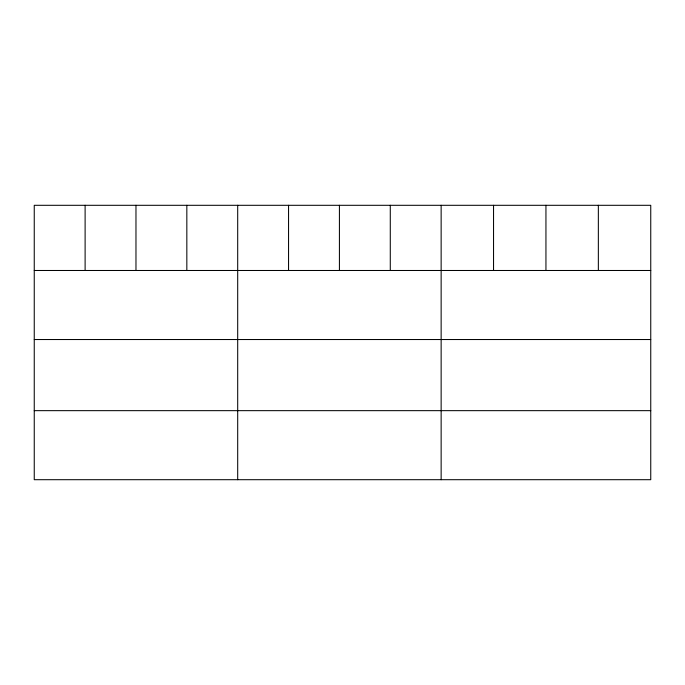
<?xml version="1.0" encoding="UTF-8"?>
<svg xmlns="http://www.w3.org/2000/svg" width="685" height="685" viewBox="0 0 685 685"><rect width="100%" height="100%" fill="white"/><g stroke="black" fill="none" stroke-linecap="round" stroke-linejoin="round"><path stroke-width="1.03" d="M650.75 270.489L650.75 479.697L34.25 479.697L34.25 205.303L650.75 205.303L650.75 270.489L34.25 270.489M34.25 339.529L650.75 339.529M34.25 410.657L650.75 410.657M598.347 205.303L598.347 270.489M545.945 205.303L545.945 270.489M493.542 205.303L493.542 270.489M441.14 205.303L441.14 479.697M390.279 205.303L390.279 270.489M339.417 205.303L339.417 270.489M288.556 205.303L288.556 270.489M237.695 205.303L237.695 479.697M186.834 205.303L186.834 270.489M135.972 205.303L135.972 270.489M85.111 205.303L85.111 270.489"/></g></svg>
